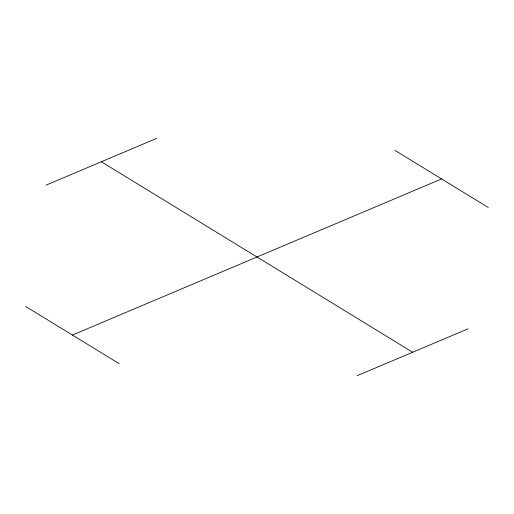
<?xml version="1.0" encoding="UTF-8"?>
<svg xmlns="http://www.w3.org/2000/svg" width="514" height="514" viewBox="0 0 514 514"><rect width="100%" height="100%" fill="white"/><g stroke="black" fill="none" stroke-linecap="round" stroke-linejoin="round"><path stroke-width="0.77" d="M45.958 185.181L156.719 138.343M72.397 335.057L441.603 178.943M357.281 375.657L468.042 328.819M394.906 150.371L488.3 207.515M101.342 161.762L412.658 352.238M25.7 306.485L119.094 363.629"/></g></svg>
